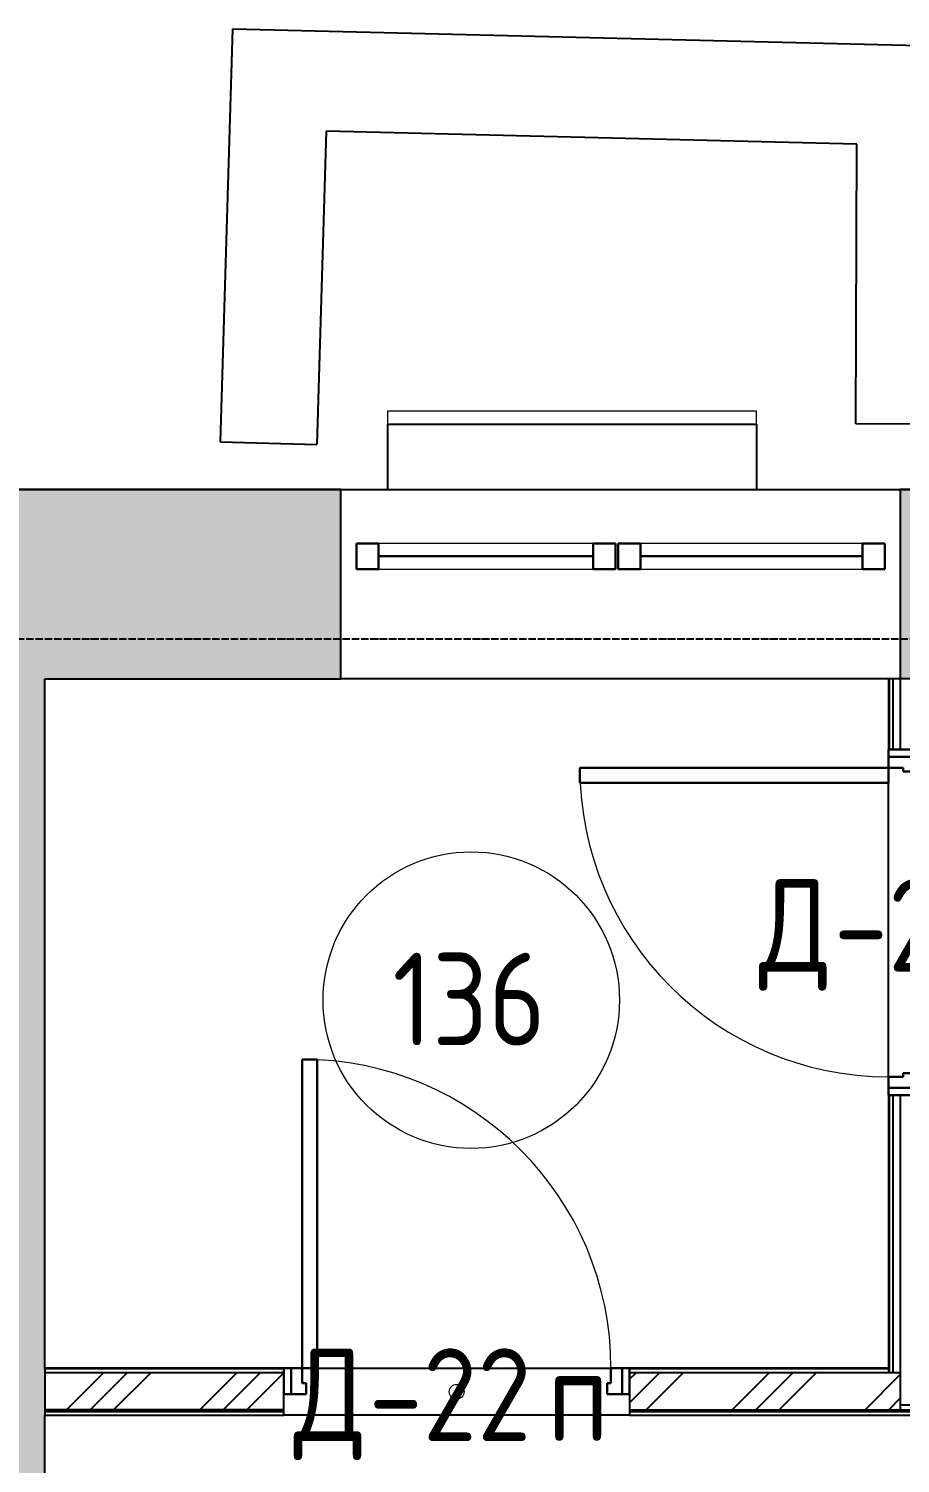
# Model space of a CAD drawing. Header units: millimetres. Extents: x -33838 to 476301, y -41806 to 120107.
# Drawn here: x 46500 to 48852, y 41133 to 45002 of the extents above; entities that cross this region are included whole.
import ezdxf

# ---------------------------------------------------------------- set-up
doc = ezdxf.new("R2010")
doc.units = ezdxf.units.MM
doc.linetypes.add('ADSK_Линия сетки', pattern=[25, 20, -2.5, 0, -2.5])
doc.linetypes.add('ADSK_Снесено', pattern=[4.5, 3, -1.5])
for name, color, linetype, lineweight, true_color in [('_ Окна', 5, 'Continuous', 30, 0x0000ff), ('Линии', 7, 'Continuous', 9, 0x00a600), ('Стены внутренние', 5, 'Continuous', 18, 0x0000ff), ('Стены наружные', 1, 'ADSK_Снесено', 18, 0xff0000), ('Стены штриховка', 5, 'Continuous', 18, 0x0000ff)]:
    doc.layers.add(name, color=color, linetype=linetype, lineweight=lineweight, true_color=true_color)
for name, color, linetype, lineweight in [('Двери', 251, 'Continuous', 18), ('Марки дверей', 7, 'Continuous', 20), ('Марки помещений', 7, 'Continuous', 20), ('Окна', 251, 'Continuous', 18)]:
    doc.layers.add(name, color=color, linetype=linetype, lineweight=lineweight)
doc.styles.add('GOST Common_2', font='GOST Common_0.ttf', dxfattribs={"width": 0.9, "height": 250})

# ---------------------------------------------------------------- blocks, each defined once
blk = doc.blocks.new('AC_Окно_1Створка - 996х1491h-807720-01 План 1-го этажа маркировочный')
at = {"layer": 'Линии', "color": 8, "lineweight": 18, "true_color": 0x808080}
for p, q in [((-536.1, -441.6), (-536.1, -476.6)), ((459.9, -476.6), (459.9, -441.6)), ((-536.1, -476.6), (459.9, -476.6))]:
    blk.add_line(p, q, dxfattribs=at)
blk = doc.blocks.new('Витраж-тент со смещением вовне - 60мм 34 сдвиг-2061685-01 План 1-го этажа маркировочный')
at = {"layer": '_ Окна'}
for p, q in [((-349.5, 25), (-349.5, -45)), ((-349.5, 25), (-289.5, 25)), ((-349.5, -45), (-349.5, 25)), ((-289.5, 25), (-289.5, -45)), ((349.5, 25), (289.5, 25)), ((289.5, 25), (289.5, -45)), ((349.5, -45), (349.5, 25)), ((349.5, -45), (349.5, 25)), ((-289.5, -10), (289.5, -10)), ((-289.5, -45), (-349.5, -45)), ((289.5, -45), (349.5, -45))]:
    blk.add_line(p, q, dxfattribs=at)
at = {"layer": 'Окна'}
for p, q in [((289.5, 25), (-289.5, 25)), ((-289.5, -45), (289.5, -45))]:
    blk.add_line(p, q, dxfattribs=at)
blk = doc.blocks.new('Витраж-тент со смещением вовне - 60мм 34 сдвиг-2061687-01 План 1-го этажа маркировочный')
at = {"layer": '_ Окна'}
for p, q in [((-359.5, 25), (-359.5, -45)), ((-359.5, 25), (-299.5, 25)), ((-359.5, -45), (-359.5, 25)), ((-299.5, 25), (-299.5, -45)), ((359.5, 25), (299.5, 25)), ((299.5, 25), (299.5, -45)), ((359.5, -45), (359.5, 25)), ((359.5, -45), (359.5, 25)), ((-299.5, -10), (299.5, -10)), ((-299.5, -45), (-359.5, -45)), ((299.5, -45), (359.5, -45))]:
    blk.add_line(p, q, dxfattribs=at)
at = {"layer": 'Окна'}
for p, q in [((299.5, 25), (-299.5, 25)), ((-299.5, -45), (299.5, -45))]:
    blk.add_line(p, q, dxfattribs=at)
blk = doc.blocks.new('AC_Дверь_Однопольная - Д-22п 933х2200h-1983243-01 План 1-го этажа маркировочный')
at = {"layer": 'Двери', "lineweight": 30}
for p, q in [((-416.5, 896.5), (-376.5, 896.5)), ((-416.5, 63.5), (-416.5, 896.5)), ((-376.5, 896.5), (-376.5, 63.5)), ((-466.5, 63.5), (-446.5, 63.5)), ((-466.5, -6.5), (-466.5, 63.5)), ((-446.5, 63.5), (-416.5, 63.5)), ((-446.5, -6.5), (-446.5, 63.5)), ((-446.5, 63.5), (-446.5, -6.5)), ((-376.5, 63.5), (-416.5, 63.5)), ((-416.5, 63.5), (-416.5, 23.5)), ((416.5, 63.5), (446.5, 63.5)), ((416.5, 23.5), (416.5, 63.5)), ((446.5, 63.5), (446.5, -6.5)), ((446.5, 63.5), (466.5, 63.5)), ((446.5, -6.5), (446.5, 63.5)), ((466.5, 63.5), (466.5, -6.5)), ((-416.5, 23.5), (-406.5, 23.5)), ((-406.5, 23.5), (-406.5, -6.5)), ((406.5, 23.5), (416.5, 23.5)), ((406.5, -6.5), (406.5, 23.5)), ((-446.5, -6.5), (-466.5, -6.5)), ((-406.5, -6.5), (-446.5, -6.5)), ((446.5, -6.5), (406.5, -6.5)), ((466.5, -6.5), (446.5, -6.5))]:
    blk.add_line(p, q, dxfattribs=at)
at = {"layer": 'Двери'}
blk.add_arc((-416.5, 63.5), 833, 0, 90, dxfattribs=at)
blk = doc.blocks.new('AC_Дверь_Однопольная - Д-22л 933х2200h-1983239-01 План 1-го этажа маркировочный')
at = {"layer": 'Двери', "lineweight": 30}
for p, q in [((416.5, 923), (376.5, 923)), ((376.5, 923), (376.5, 90)), ((416.5, 90), (416.5, 923)), ((-446.5, 90), (-466.5, 90)), ((-466.5, 90), (-466.5, 20)), ((-416.5, 90), (-446.5, 90)), ((-446.5, 90), (-446.5, 20)), ((-446.5, 20), (-446.5, 90)), ((-416.5, 50), (-416.5, 90)), ((376.5, 90), (416.5, 90)), ((446.5, 90), (416.5, 90)), ((416.5, 90), (416.5, 50)), ((446.5, 20), (446.5, 90)), ((466.5, 90), (446.5, 90)), ((446.5, 90), (446.5, 20)), ((466.5, 20), (466.5, 90)), ((-406.5, 50), (-416.5, 50)), ((-406.5, 20), (-406.5, 50)), ((416.5, 50), (406.5, 50)), ((406.5, 50), (406.5, 20)), ((-466.5, 20), (-446.5, 20)), ((-446.5, 20), (-406.5, 20)), ((406.5, 20), (446.5, 20)), ((446.5, 20), (466.5, 20))]:
    blk.add_line(p, q, dxfattribs=at)
at = {"layer": 'Двери'}
blk.add_arc((416.5, 90), 833, 90, 180, dxfattribs=at)
blk = doc.blocks.new('ADSK_Марка_Помещение_ОдноЗначение - Номер-247393-01 План 1-го этажа маркировочный')
at = {"layer": 'Марки помещений'}
blk.add_circle((0, 0), 4, dxfattribs=at)
blk = doc.blocks.new('ADSK_Марка_Дверь - Марка типа и комментарии-2020407-01 План 1-го этажа маркировочный')
at = {"layer": 'Марки дверей', "lineweight": 9}
blk.add_circle((0, 0), 0.2, dxfattribs=at)

msp = doc.modelspace()

# ---------------------------------------------------------------- hatches: boundary and pattern name
at = {"layer": 'Стены внутренние', "lineweight": 25, "true_color": 0x636466}
h = msp.add_hatch(dxfattribs=at)
h.set_pattern_fill('FP_3', color=251, style=0, pattern_type=2)
h.set_pattern_definition([(45, (0, 0), (-179.6051, 179.6051), []), (45, (63.5, 0), (0, 359.2102), []), (45, (-63.5, 0), (0, 359.2102), [])])
h.paths.add_polyline_path([(48820.14944, 41277.5935), (48852.14944, 41277.5935), (48852.14944, 41377.5935), (48121.30183, 41377.5935), (48121.30183, 41277.5935), (48701.88782, 41277.5935)])
h.paths.add_polyline_path([(47188.30183, 41277.5935), (47188.30183, 41377.5935), (46543.2121, 41377.5935), (46543.2121, 41277.5935)])
at = {"layer": 'Стены наружные', "linetype": 'Continuous', "lineweight": 25, "true_color": 0x636466}
h = msp.add_hatch(color=251, dxfattribs=at)
h.paths.add_polyline_path([(54961.55667, 43249.20652), (55524.81943, 43249.20652), (55522.61286, 43759.20652), (54961.55667, 43759.20652), (54961.55667, 43689.20652)])
h.paths.add_polyline_path([(53446.55667, 43249.20652), (53446.55667, 43759.20652), (51649.33106, 43759.20652), (51649.33106, 43249.20652), (52537.78268, 43249.20652)])
h.paths.add_polyline_path([(48980.5713, 43249.20652), (50499.33106, 43249.20652), (50499.33106, 43759.20652), (48852.14944, 43759.20652), (48852.14944, 43249.20652)])
h.paths.add_polyline_path([(46543.2121, 43249.20652), (47342.14944, 43249.20652), (47342.14944, 43759.20652), (46033.2121, 43759.20652), (46033.2121, 43249.20652)])
h = msp.add_hatch(color=251, dxfattribs=at)
h.paths.add_polyline_path([(46033.2121, 20934.05859), (46543.2121, 20934.05859), (46543.2121, 22119.16969), (46033.2121, 22119.16969)])
h.paths.add_polyline_path([(46033.2121, 23889.16969), (46543.2121, 23889.16969), (46543.2121, 26071.14638), (46033.2121, 26071.14638), (46033.2121, 23912.97253)])
h.paths.add_polyline_path([(46033.2121, 27841.14638), (46543.2121, 27841.14638), (46543.2121, 30057.44422), (46033.2121, 30057.44422)])
h.paths.add_polyline_path([(46033.2121, 31827.44422), (46543.2121, 31827.44422), (46543.2121, 34118.80772), (46033.2121, 34118.80772), (46033.2121, 31880.65881)])
h.paths.add_polyline_path([(46396.03418, 35888.80772), (46543.2121, 35888.80772), (46543.2121, 43249.20652), (46033.2121, 43249.20652), (46033.2121, 35888.80772), (46393.72604, 35888.80772)])

# ---------------------------------------------------------------- linework, layer by layer
at = {"linetype": 'ADSK_Линия сетки', "lineweight": 25}
msp.add_line((-11086.22475, 43356.78828), (57141.71826, 43356.78828), dxfattribs=at)
at = {"color": 251, "lineweight": 25, "true_color": 0x636466}
msp.add_lwpolyline([(46033.2121, 20934.05859), (46033.2121, 43759.20652), (56032.61764, 43759.20652), (56213.94922, 8532.30207), (49933.40071, 8532.30207), (49933.40071, 150.23165), (42036.9317, 150.23165), (42036.9317, 2106.78828), (31235.97355, 2186.47811), (31336.39547, 2185.73719), (31336.39547, -2732.56685), (18972.64368, -2732.56685), (18972.64368, 2186.47811), (8272.99741, 2186.47811), (8272.99741, 272.0206), (290.4987, 306.78828), (290.4987, 8529.25245)], dxfattribs=at)
at = {"layer": 'Линии', "color": 251, "lineweight": 25, "true_color": 0x636466}
for p, q in [((47017.95883, 43888.35545), (47051.2552, 45002.18333)), ((47051.2552, 45002.18333), (49006.15347, 44953.92296)), ((47303.11174, 44725.88351), (47277.84273, 43880.58657)), ((48735.02086, 44690.53412), (47303.11174, 44725.88351)), ((48731.78478, 43936.33295), (48735.02086, 44690.53412)), ((47467.79517, 43935.54219), (48463.79516, 43935.69278)), ((47467.79517, 43935.54219), (47467.82183, 43759.20652)), ((48463.79516, 43935.69278), (48463.82184, 43759.20652)), ((49001.7823, 43935.17447), (48731.78478, 43936.33295)), ((47017.95883, 43888.35545), (47277.84273, 43880.58657))]:
    msp.add_line(p, q, dxfattribs=at)
at = {"layer": 'Стены внутренние', "color": 251, "lineweight": 25, "true_color": 0x636466}
for p, q in [((48820.14944, 43249.20652), (48820.14944, 43058.5935)), ((49000.14944, 43249.20652), (48820.14944, 43249.20652)), ((48820.14944, 42175.5935), (48820.14944, 42968.5935)), ((48820.14944, 42125.5935), (48820.14944, 41389.5935)), ((47188.30183, 41389.5935), (46543.2121, 41389.5935)), ((46543.2121, 41387.5935), (46543.2121, 41262.5935)), ((47278.30183, 41389.5935), (48071.30183, 41389.5935)), ((48820.14944, 41389.5935), (48121.30183, 41389.5935)), ((48822.14944, 41387.5935), (48822.14944, 41377.5935)), ((47188.30183, 41262.5935), (47188.30183, 41319.5935)), ((48121.30183, 41319.5935), (48121.30183, 41262.5935)), ((46543.2121, 41262.5935), (47188.30183, 41262.5935)), ((48121.30183, 41262.5935), (47188.30183, 41262.5935)), ((48121.30183, 41262.5935), (50542.33106, 41262.5935))]:
    msp.add_line(p, q, dxfattribs=at)
at = {"layer": 'Стены наружные', "color": 251, "linetype": 'Continuous', "lineweight": 25, "true_color": 0x636466}
for p, q in [((47342.14944, 43759.20652), (46033.2121, 43759.20652)), ((47342.14944, 43249.20652), (47342.14944, 43759.20652)), ((47342.14944, 43759.20652), (48852.14944, 43759.20652)), ((50499.33106, 43759.20652), (48852.14944, 43759.20652)), ((48852.14944, 43759.20652), (48852.14944, 43249.20652)), ((46543.2121, 43249.20652), (47342.14944, 43249.20652)), ((46543.2121, 41389.5935), (46543.2121, 43249.20652)), ((48820.14944, 43249.20652), (47342.14944, 43249.20652)), ((46543.2121, 37840.40632), (46543.2121, 41262.5935))]:
    msp.add_line(p, q, dxfattribs=at)
at = {"layer": 'Стены штриховка', "color": 251, "lineweight": 25, "true_color": 0x636466}
for p, q in [((48822.14944, 43249.20652), (48822.14944, 43058.5935)), ((48832.14944, 43249.20652), (48832.14944, 43058.5935)), ((48852.14944, 43249.20652), (48852.14944, 43058.5935)), ((48822.14944, 42125.5935), (48822.14944, 41387.5935)), ((48832.14944, 42125.5935), (48832.14944, 41377.5935)), ((48852.14944, 42125.5935), (48852.14944, 41277.5935)), ((46543.2121, 41389.5935), (46543.2121, 41387.5935)), ((47188.30183, 41387.5935), (46543.2121, 41387.5935)), ((47188.30183, 41377.5935), (46543.2121, 41377.5935)), ((48822.14944, 41387.5935), (48121.30183, 41387.5935)), ((48852.14944, 41377.5935), (48121.30183, 41377.5935)), ((48820.14944, 41389.5935), (48820.14944, 41377.5935)), ((48852.14944, 41290.5935), (50542.33106, 41290.5935)), ((47188.30183, 41277.5935), (46543.2121, 41277.5935)), ((47188.30183, 41271.5935), (46543.2121, 41271.5935)), ((48121.30183, 41277.5935), (50542.33106, 41277.5935)), ((50510.33106, 41271.5935), (48121.30183, 41271.5935)), ((48820.14944, 41271.5935), (48820.14944, 41277.5935)), ((48822.14944, 41271.5935), (48822.14944, 41277.5935))]:
    msp.add_line(p, q, dxfattribs=at)

# ---------------------------------------------------------------- block references
at = {"layer": '_ Окна', "color": 251, "lineweight": 25, "true_color": 0x636466}
for name, p in [('Витраж-тент со смещением вовне - 60мм 34 сдвиг-2061685-01 План 1-го этажа маркировочный', (47733.64944, 43589.20652)), ('Витраж-тент со смещением вовне - 60мм 34 сдвиг-2061687-01 План 1-го этажа маркировочный', (48450.64944, 43589.20652))]:
    msp.add_blockref(name, p, dxfattribs=at)
at = {"layer": 'Двери', "color": 251, "lineweight": 25, "true_color": 0x636466, "rotation": 90}
msp.add_blockref('AC_Дверь_Однопольная - Д-22л 933х2200h-1983239-01 План 1-го этажа маркировочный', (48910.14944, 42592.0935), dxfattribs=at)
at = {"layer": 'Двери', "color": 251, "lineweight": 25, "true_color": 0x636466}
msp.add_blockref('AC_Дверь_Однопольная - Д-22п 933х2200h-1983243-01 План 1-го этажа маркировочный', (47654.80183, 41326.0935), dxfattribs=at)
at = {"layer": 'Линии', "color": 251, "lineweight": 25, "true_color": 0x636466, "rotation": 180.0086628903238}
msp.add_blockref('AC_Окно_1Створка - 996х1491h-807720-01 План 1-го этажа маркировочный', (47927.76193, 43494.02537), dxfattribs=at)
at = {"layer": 'Марки дверей', "color": 251, "lineweight": 25, "true_color": 0x636466, "xscale": 99.99999999999993, "yscale": 99.99999999999993, "zscale": 99.99999999999993}
msp.add_blockref('ADSK_Марка_Дверь - Марка типа и комментарии-2020407-01 План 1-го этажа маркировочный', (47654.80183, 41326.0935), dxfattribs=at)
at = {"layer": 'Марки помещений', "color": 251, "lineweight": 25, "true_color": 0x636466, "xscale": 99.99999999999993, "yscale": 99.99999999999993, "zscale": 99.99999999999993}
msp.add_blockref('ADSK_Марка_Помещение_ОдноЗначение - Номер-247393-01 План 1-го этажа маркировочный', (47694.19418, 42382.31009), dxfattribs=at)

# ---------------------------------------------------------------- texts
at = {"layer": 'Марки дверей', "color": 251, "lineweight": 25, "true_color": 0x636466, "char_height": 250, "attachment_point": 1, "style": 'GOST Common_2'}
for s, insert, width in [('\\fGOST Common|b0|i0|c204|p34|;\\W.9;Д', (48470.32017, 42709.1066), 245.316375), ('-22', (48672.72642, 42709.1066), 584.4301875), ('\\fGOST Common|b0|i0|c204|p34|;\\W.9;Д', (47214.97255, 41443.1066), 245.316375), ('-22', (47417.3788, 41443.1066), 584.4301875), ('\\fGOST Common|b0|i0|c204|p34|;\\W.9;п', (47899.58193, 41443.1066), 194.8100625)]:
    msp.add_mtext(s, dxfattribs=dict(at, insert=insert, width=width))
at = {"layer": 'Марки помещений', "color": 251, "lineweight": 25, "true_color": 0x636466, "insert": (47481.78692, 42510.03516), "char_height": 250, "width": 526.7086875, "attachment_point": 1, "style": 'GOST Common_2'}
msp.add_mtext('136', dxfattribs=at)

doc.saveas('drawing.dxf')
